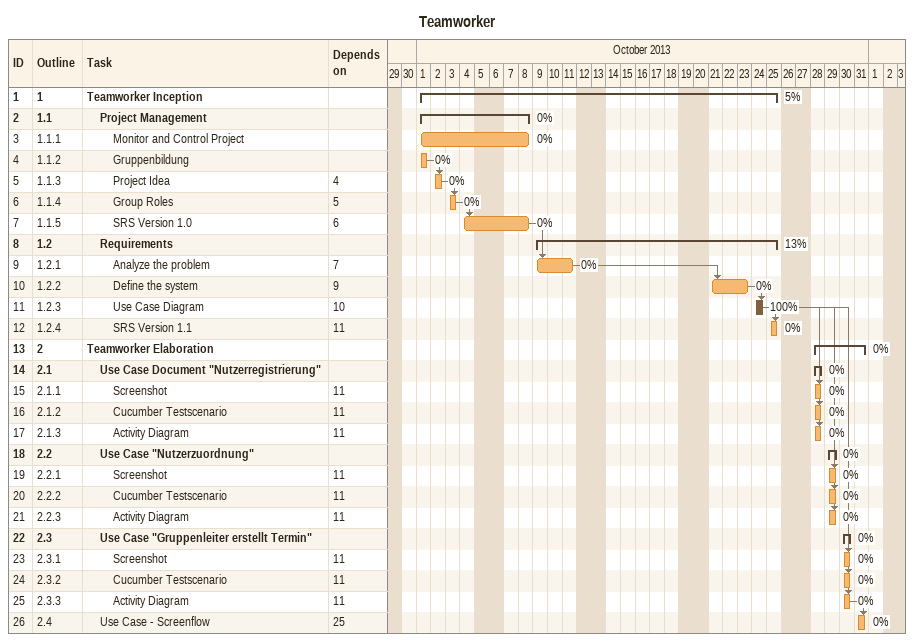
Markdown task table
Teamworker

| ID | WBS | Task | Start | Finish | Predecessors | % complete |
|---|---|---|---|---|---|---|
| 1 | 1 | **Teamworker Inception** | 2013-10-01 | 2013-10-25 |  | 5 |
| 2 | 1.1 | **Project Management** | 2013-10-01 | 2013-10-08 |  | 0 |
| 3 | 1.1.1 | Monitor and Control Project | 2013-10-01 | 2013-10-08 |  | 0 |
| 4 | 1.1.2 | Gruppenbildung | 2013-10-01 | 2013-10-01 |  | 0 |
| 5 | 1.1.3 | Project Idea | 2013-10-02 | 2013-10-02 | 4 | 0 |
| 6 | 1.1.4 | Group Roles | 2013-10-03 | 2013-10-03 | 5 | 0 |
| 7 | 1.1.5 | SRS Version 1.0 | 2013-10-04 | 2013-10-08 | 6 | 0 |
| 8 | 1.2 | **Requirements** | 2013-10-09 | 2013-10-25 |  | 13 |
| 9 | 1.2.1 | Analyze the problem | 2013-10-09 | 2013-10-11 | 7 | 0 |
| 10 | 1.2.2 | Define the system | 2013-10-21 | 2013-10-23 | 9 | 0 |
| 11 | 1.2.3 | Use Case Diagram | 2013-10-24 | 2013-10-24 | 10 | 100 |
| 12 | 1.2.4 | SRS Version 1.1 | 2013-10-25 | 2013-10-25 | 11 | 0 |
| 13 | 2 | **Teamworker Elaboration** | 2013-10-28 | 2013-10-31 |  | 0 |
| 14 | 2.1 | **Use Case Document "Nutzerregistrierung"** | 2013-10-28 | 2013-10-28 |  | 0 |
| 15 | 2.1.1 | Screenshot | 2013-10-28 | 2013-10-28 | 11 | 0 |
| 16 | 2.1.2 | Cucumber Testscenario | 2013-10-28 | 2013-10-28 | 11 | 0 |
| 17 | 2.1.3 | Activity Diagram | 2013-10-28 | 2013-10-28 | 11 | 0 |
| 18 | 2.2 | **Use Case "Nutzerzuordnung"** | 2013-10-29 | 2013-10-29 |  | 0 |
| 19 | 2.2.1 | Screenshot | 2013-10-29 | 2013-10-29 | 11 | 0 |
| 20 | 2.2.2 | Cucumber Testscenario | 2013-10-29 | 2013-10-29 | 11 | 0 |
| 21 | 2.2.3 | Activity Diagram | 2013-10-29 | 2013-10-29 | 11 | 0 |
| 22 | 2.3 | **Use Case "Gruppenleiter erstellt Termin"** | 2013-10-30 | 2013-10-30 |  | 0 |
| 23 | 2.3.1 | Screenshot | 2013-10-30 | 2013-10-30 | 11 | 0 |
| 24 | 2.3.2 | Cucumber Testscenario | 2013-10-30 | 2013-10-30 | 11 | 0 |
| 25 | 2.3.3 | Activity Diagram | 2013-10-30 | 2013-10-30 | 11 | 0 |
| 26 | 2.4 | Use Case - Screenflow | 2013-10-31 | 2013-10-31 | 25 | 0 |
